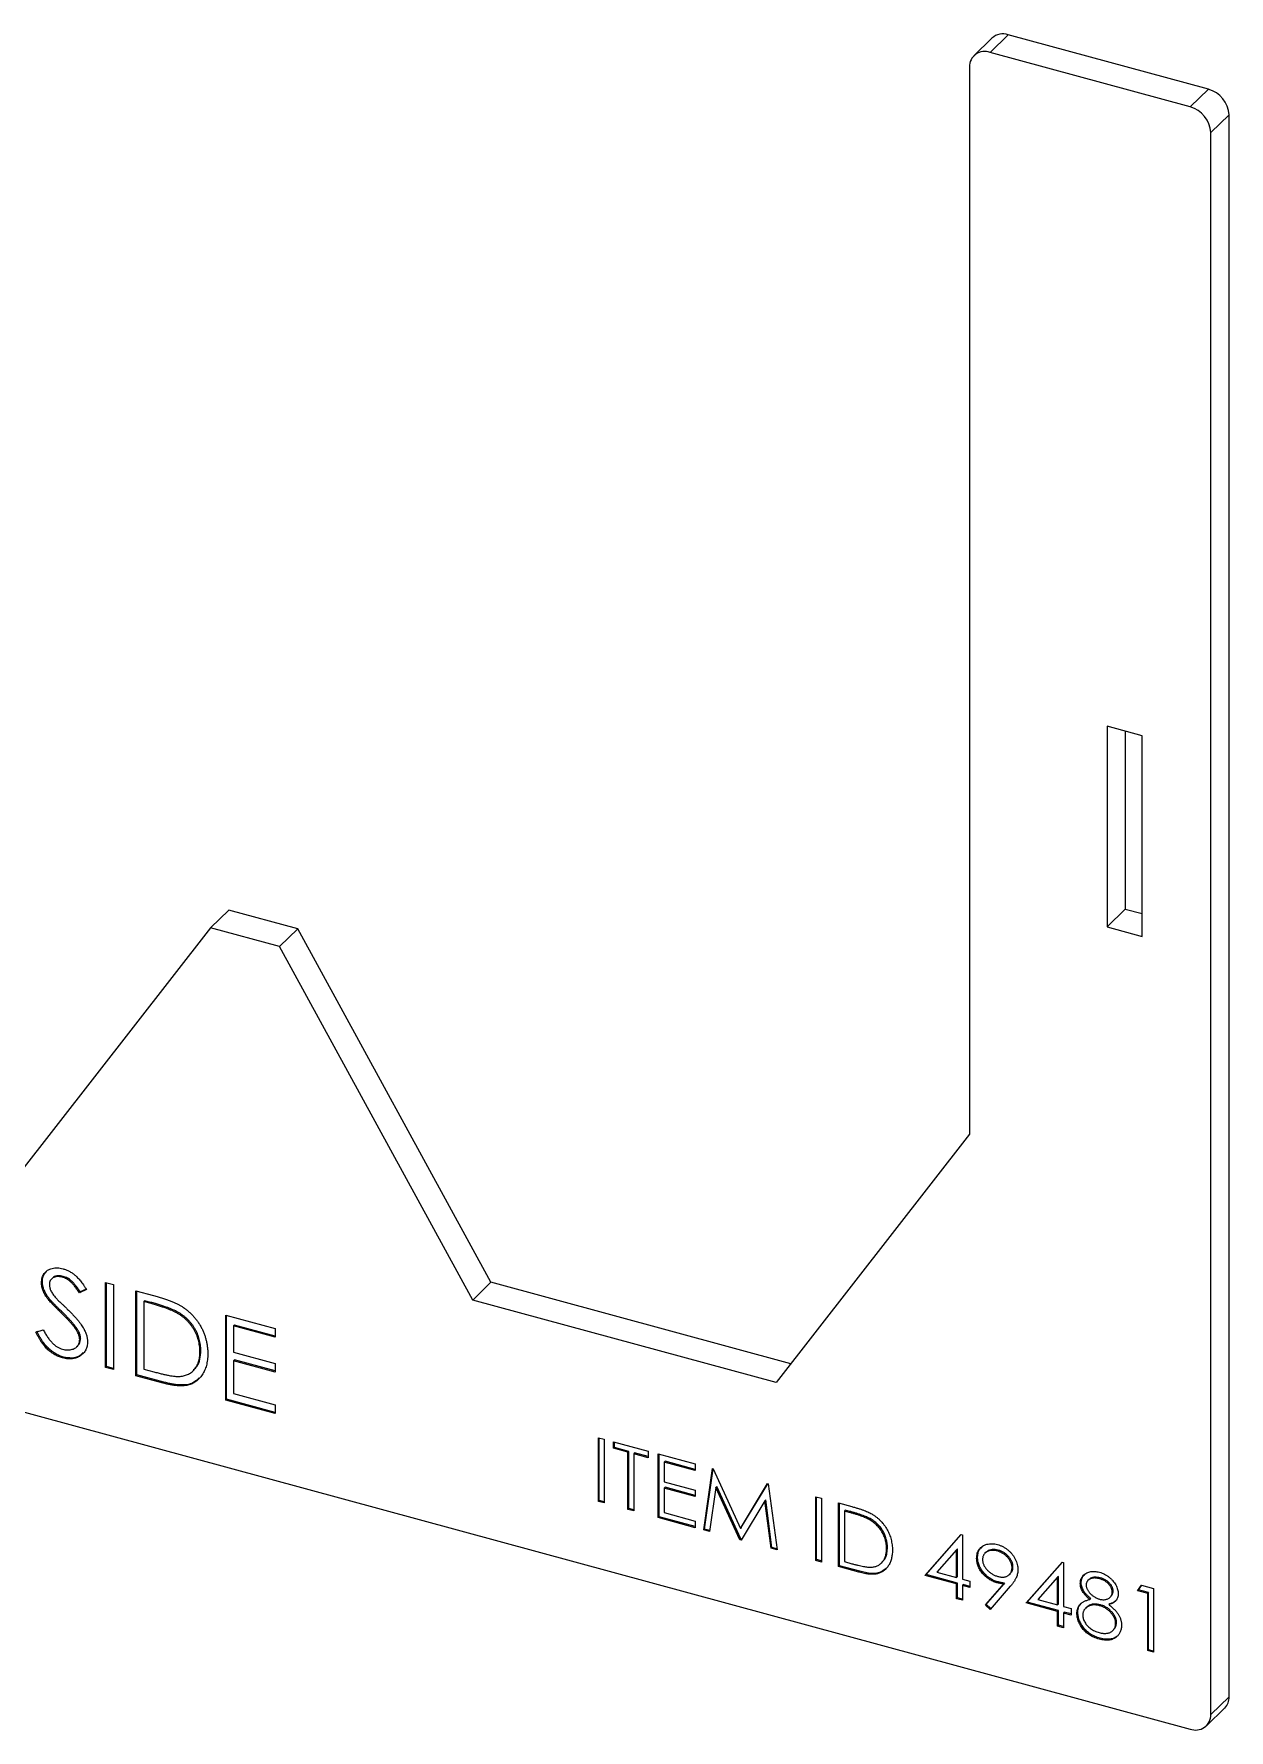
# Paper-space layout '_Trimetric' of a CAD drawing. Header units: millimetres. Extents: x -175 to 172, y -161 to 141.
# Drawn here: x 19.2 to 172.5, y -161.4 to 56.1 of the extents above; entities that cross this region are included whole.
import ezdxf

# ---------------------------------------------------------------- set-up
doc = ezdxf.new("R2010")
doc.units = ezdxf.units.MM

psp = doc.layouts.new('_Trimetric')

# ---------------------------------------------------------------- linework, layer by layer
at = {"color": 7, "linetype": 'Continuous', "lineweight": 25}
for p, q in [((142.06, 55.54), (139.73, 53.26)), ((144.16, 55.97), (141.83, 53.69)), ((169.81, 49), (144.16, 55.97)), ((167.47, 46.72), (141.83, 53.69)), ((139.17, 51.84), (139.17, -84.97)), ((167.47, 46.72), (169.81, 49)), ((172.46, 45.7), (170.13, 43.43)), ((172.46, -157.1), (172.46, 45.7)), ((170.13, -159.38), (170.13, 43.43)), ((156.82, -32.67), (156.82, -58.39)), ((161.33, -33.9), (156.82, -32.67)), ((159.15, -33.31), (159.15, -56.11)), ((161.33, -59.61), (161.33, -33.9)), ((41.89, -58.53), (44.22, -56.25)), ((53.07, -58.65), (44.22, -56.25)), ((159.15, -56.11), (156.82, -58.39)), ((159.15, -56.11), (161.33, -56.7)), ((41.89, -58.53), (17.12, -90.37)), ((50.73, -60.93), (41.89, -58.53)), ((50.73, -60.93), (53.07, -58.65)), ((77.83, -103.95), (53.07, -58.65)), ((156.82, -58.39), (161.33, -59.61)), ((75.5, -106.23), (50.73, -60.93)), ((-172.14, -68.93), (167.47, -161.23)), ((139.17, -84.97), (114.41, -116.81)), ((20.34, -103.9), (20.22, -104.01)), ((21.63, -103.41), (21.48, -103.55)), ((22.99, -103.2), (22.88, -103.31)), ((28.43, -103.98), (29.44, -104.26)), ((28.43, -114.87), (28.43, -103.98)), ((28.55, -114.76), (28.55, -104.02)), ((29.44, -104.26), (29.44, -115.14)), ((75.5, -106.23), (77.83, -103.95)), ((116.28, -114.4), (77.83, -103.95)), ((20.96, -105.73), (20.85, -105.84)), ((25.98, -104.88), (25.07, -105.3)), ((25.19, -105.19), (25.07, -105.3)), ((25.95, -104.84), (25.19, -105.19)), ((32.32, -105.04), (34.58, -105.66)), ((32.32, -115.93), (32.32, -105.04)), ((32.43, -115.81), (32.43, -105.07)), ((33.44, -106.32), (33.32, -106.43)), ((34.11, -106.65), (33.32, -106.43)), ((33.32, -106.43), (33.32, -115.08)), ((34.23, -106.53), (33.44, -106.32)), ((34.23, -106.53), (34.11, -106.65)), ((114.41, -116.81), (75.5, -106.23)), ((22.81, -107.71), (22.69, -107.82)), ((37.68, -107.77), (37.57, -107.89)), ((43.84, -108.17), (50.17, -109.89)), ((43.84, -119.06), (43.84, -108.17)), ((43.95, -118.94), (43.95, -108.2)), ((19.5, -110.34), (20.45, -110.05)), ((24.83, -110), (24.71, -110.11)), ((44.96, -109.45), (44.84, -109.56)), ((44.84, -109.56), (44.84, -112.91)), ((50.17, -111.01), (44.84, -109.56)), ((50.17, -110.86), (44.96, -109.45)), ((50.17, -109.89), (50.17, -111.01)), ((24.72, -112.25), (24.87, -112.11)), ((25.23, -111.17), (25.12, -111.29)), ((40.64, -112.74), (40.52, -112.85)), ((44.84, -112.91), (50.17, -114.36)), ((23.03, -113.54), (22.92, -113.65)), ((28.55, -114.76), (28.43, -114.87)), ((29.44, -115.14), (28.43, -114.87)), ((29.44, -115), (28.55, -114.76)), ((33.32, -115.08), (34.61, -115.43)), ((39.65, -115.31), (39.79, -115.17)), ((44.96, -113.91), (44.84, -114.03)), ((44.84, -114.03), (44.84, -118.21)), ((50.17, -115.48), (44.84, -114.03)), ((50.17, -115.33), (44.96, -113.91)), ((50.17, -114.36), (50.17, -115.48)), ((32.43, -115.81), (32.32, -115.93)), ((35.8, -116.87), (32.32, -115.93)), ((35.91, -116.76), (32.43, -115.81)), ((35.91, -116.76), (35.8, -116.87)), ((43.95, -118.94), (43.84, -119.06)), ((50.17, -120.78), (43.84, -119.06)), ((50.17, -120.63), (43.95, -118.94)), ((44.84, -118.21), (50.17, -119.66)), ((50.17, -119.66), (50.17, -120.78)), ((91.61, -123.88), (92.37, -124.08)), ((91.61, -132.04), (91.61, -123.88)), ((91.73, -131.93), (91.73, -123.91)), ((92.37, -124.08), (92.37, -132.25)), ((93.55, -124.4), (97.98, -125.61)), ((93.55, -125.24), (93.55, -124.4)), ((93.67, -125.13), (93.55, -125.24)), ((95.39, -125.74), (93.55, -125.24)), ((93.67, -125.13), (93.67, -124.44)), ((95.51, -125.63), (93.67, -125.13)), ((95.51, -125.63), (95.39, -125.74)), ((95.39, -133.07), (95.39, -125.74)), ((95.51, -132.95), (95.51, -125.63)), ((96.26, -125.83), (96.15, -125.95)), ((96.15, -125.95), (96.15, -133.27)), ((97.98, -126.45), (96.15, -125.95)), ((97.98, -126.3), (96.26, -125.83)), ((97.98, -125.61), (97.98, -126.45)), ((99.28, -125.96), (104.03, -127.25)), ((99.28, -134.13), (99.28, -125.96)), ((99.4, -134.01), (99.4, -125.99)), ((100.15, -126.89), (100.03, -127)), ((100.03, -127), (100.03, -129.52)), ((104.03, -128.09), (100.03, -127)), ((104.03, -127.94), (100.15, -126.89)), ((104.03, -127.25), (104.03, -128.09)), ((105.11, -135.71), (106.22, -127.85)), ((105.23, -135.6), (106.32, -127.87)), ((106.22, -127.85), (106.33, -127.88)), ((106.33, -127.88), (109.81, -135.52)), ((100.03, -129.52), (104.03, -130.6)), ((100.15, -130.24), (100.03, -130.35)), ((100.03, -130.35), (100.03, -133.49)), ((104.03, -131.44), (100.03, -130.35)), ((104.03, -131.29), (100.15, -130.24)), ((106.68, -130.25), (105.87, -135.92)), ((106.79, -130.13), (106.68, -130.25)), ((109.73, -136.97), (106.68, -130.25)), ((109.85, -136.85), (106.79, -130.13)), ((109.81, -135.52), (113.28, -129.77)), ((109.93, -135.41), (113.32, -129.78)), ((113.28, -129.77), (113.39, -129.8)), ((113.39, -129.8), (114.51, -138.26)), ((91.73, -131.93), (91.61, -132.04)), ((92.37, -132.25), (91.61, -132.04)), ((92.37, -132.1), (91.73, -131.93)), ((104.03, -130.6), (104.03, -131.44)), ((112.94, -131.96), (109.9, -137.01)), ((113.06, -131.85), (112.94, -131.96)), ((113.75, -138.06), (112.94, -131.96)), ((113.86, -137.94), (113.06, -131.85)), ((119.47, -131.45), (120.23, -131.65)), ((119.47, -139.61), (119.47, -131.45)), ((119.59, -139.5), (119.59, -131.48)), ((120.23, -131.65), (120.23, -139.82)), ((122.39, -132.24), (124.09, -132.7)), ((122.39, -140.41), (122.39, -132.24)), ((122.51, -140.29), (122.51, -132.27)), ((95.51, -132.95), (95.39, -133.07)), ((96.15, -133.27), (95.39, -133.07)), ((96.15, -133.13), (95.51, -132.95)), ((99.4, -134.01), (99.28, -134.13)), ((104.03, -135.42), (99.28, -134.13)), ((104.03, -135.27), (99.4, -134.01)), ((100.03, -133.49), (104.03, -134.58)), ((104.03, -134.58), (104.03, -135.42)), ((123.26, -133.17), (123.15, -133.28)), ((123.74, -133.45), (123.15, -133.28)), ((123.15, -133.28), (123.15, -139.77)), ((123.86, -133.33), (123.26, -133.17)), ((123.86, -133.33), (123.74, -133.45)), ((126.44, -134.26), (126.33, -134.38)), ((105.23, -135.6), (105.11, -135.71)), ((105.87, -135.92), (105.11, -135.71)), ((105.89, -135.78), (105.23, -135.6)), ((109.85, -136.85), (109.73, -136.97)), ((109.9, -137.01), (109.73, -136.97)), ((109.93, -135.41), (109.81, -135.52)), ((109.98, -136.89), (109.85, -136.85)), ((133.51, -141.55), (138.11, -136.31)), ((133.63, -141.43), (138.13, -136.31)), ((138.11, -136.31), (138.27, -136.35)), ((138.27, -136.35), (138.27, -142)), ((113.86, -137.94), (113.75, -138.06)), ((114.51, -138.26), (113.75, -138.06)), ((114.49, -138.11), (113.86, -137.94)), ((128.66, -137.98), (128.55, -138.1)), ((137.51, -138.25), (135, -141.11)), ((137.63, -138.13), (137.51, -138.25)), ((137.51, -141.79), (137.51, -138.25)), ((137.63, -141.68), (137.63, -138.13)), ((141.32, -138.56), (141.17, -138.7)), ((142.86, -138.29), (142.75, -138.4)), ((119.59, -139.5), (119.47, -139.61)), ((120.23, -139.82), (119.47, -139.61)), ((120.23, -139.67), (119.59, -139.5)), ((122.51, -140.29), (122.39, -140.41)), ((125, -141.12), (122.39, -140.41)), ((125.12, -141), (122.51, -140.29)), ((123.15, -139.77), (124.11, -140.04)), ((125.12, -141), (125, -141.12)), ((127.89, -139.95), (128.03, -139.81)), ((135, -141.11), (137.51, -141.79)), ((140.22, -139.23), (140.1, -139.35)), ((144.29, -141.43), (144.44, -141.29)), ((144.76, -140.43), (144.64, -140.54)), ((146.47, -145.07), (151.07, -139.83)), ((146.59, -144.95), (151.09, -139.83)), ((151.07, -139.83), (151.23, -139.87)), ((151.23, -139.87), (151.23, -145.52)), ((133.63, -141.43), (133.51, -141.55)), ((137.51, -142.63), (133.51, -141.55)), ((137.63, -142.52), (133.63, -141.43)), ((137.63, -141.68), (137.51, -141.79)), ((137.63, -142.52), (137.51, -142.63)), ((137.51, -144.52), (137.51, -142.63)), ((137.63, -144.4), (137.63, -142.52)), ((138.27, -142), (139.24, -142.26)), ((138.38, -142.72), (138.27, -142.84)), ((138.27, -142.84), (138.27, -144.72)), ((139.24, -143.1), (138.27, -142.84)), ((139.24, -142.96), (138.38, -142.72)), ((139.24, -142.26), (139.24, -143.1)), ((141.23, -145.33), (143.57, -142.65)), ((141.34, -145.21), (143.69, -142.53)), ((144.42, -142.93), (141.83, -145.9)), ((142.8, -142.35), (142.68, -142.47)), ((143.69, -142.53), (143.57, -142.65)), ((150.47, -141.77), (147.96, -144.63)), ((150.59, -141.66), (150.47, -141.77)), ((150.47, -145.32), (150.47, -141.77)), ((150.59, -145.2), (150.59, -141.66)), ((153.5, -142.44), (153.39, -142.55)), ((154.51, -142.04), (154.37, -142.18)), ((155.93, -141.84), (155.81, -141.95)), ((160.73, -143.5), (161.23, -142.8)), ((160.85, -143.39), (160.73, -143.5)), ((162.03, -143.85), (160.73, -143.5)), ((160.85, -143.39), (161.26, -142.8)), ((162.14, -143.74), (160.85, -143.39)), ((161.23, -142.8), (162.78, -143.22)), ((162.78, -143.22), (162.78, -151.38)), ((137.63, -144.4), (137.51, -144.52)), ((138.27, -144.72), (137.51, -144.52)), ((138.27, -144.58), (137.63, -144.4)), ((141.34, -145.21), (141.23, -145.33)), ((141.83, -145.9), (141.23, -145.33)), ((141.94, -145.78), (141.34, -145.21)), ((146.59, -144.95), (146.47, -145.07)), ((150.47, -146.15), (146.47, -145.07)), ((150.59, -146.04), (146.59, -144.95)), ((147.96, -144.63), (150.47, -145.32)), ((150.59, -145.2), (150.47, -145.32)), ((151.23, -145.52), (152.2, -145.79)), ((154.19, -145.62), (154.05, -145.76)), ((154.73, -144.5), (154.62, -144.62)), ((155.98, -145.31), (155.86, -145.42)), ((157.17, -145.16), (157.05, -145.28)), ((157.19, -144.36), (157.33, -144.21)), ((157.61, -143.55), (157.49, -143.66)), ((162.14, -143.74), (162.03, -143.85)), ((162.03, -151.18), (162.03, -143.85)), ((162.14, -151.06), (162.14, -143.74)), ((150.59, -146.04), (150.47, -146.15)), ((150.47, -148.04), (150.47, -146.15)), ((150.59, -147.92), (150.59, -146.04)), ((151.34, -146.25), (151.23, -146.36)), ((151.23, -146.36), (151.23, -148.24)), ((152.2, -146.62), (151.23, -146.36)), ((152.2, -146.48), (151.34, -146.25)), ((152.2, -145.79), (152.2, -146.62)), ((153.07, -146.29), (152.96, -146.4)), ((158.04, -147.59), (157.92, -147.7)), ((150.59, -147.92), (150.47, -148.04)), ((151.23, -148.24), (150.47, -148.04)), ((151.23, -148.1), (150.59, -147.92)), ((155.92, -149.58), (155.81, -149.7)), ((157.56, -148.6), (157.7, -148.46)), ((158.16, -149.29), (158.04, -149.41)), ((162.14, -151.06), (162.03, -151.18)), ((162.78, -151.38), (162.03, -151.18)), ((162.78, -151.24), (162.14, -151.06)), ((169.57, -160.81), (171.9, -158.53)), ((170.13, -159.38), (172.46, -157.1))]:
    psp.add_line(p, q, dxfattribs=at)
for centre, radius, start, end in [((143.48, 53.93), 2.15, 71.5838, 131.3262), ((141.12, 51.87), 1.95, 68.8623, 180.9223), ((168.82, 45.49), 3.64, 3.3916, 74.3338), ((166.49, 43.21), 3.64, 3.3916, 74.3338), ((170.53, -157.17), 1.94, 315.3545, 1.9113), ((168.18, -159.41), 1.95, 248.8623, 0.9223)]:
    psp.add_arc(centre, radius, start, end, dxfattribs=at)
for points, knots in [([(20.22, -104.01), (20.22, -103.9), (20.23, -103.67), (20.3, -103.36), (20.41, -103.07), (20.57, -102.82), (20.77, -102.6), (21, -102.41), (21.27, -102.27), (21.58, -102.17), (21.91, -102.12), (22.25, -102.1), (22.62, -102.14), (22.86, -102.2), (22.99, -102.23)], [0, 0, 0, 0, 0.083785, 0.16578, 0.24628, 0.327461, 0.408797, 0.489715, 0.571376, 0.655523, 0.741019, 0.826547, 0.911989, 1, 1, 1, 1]), ([(20.85, -105.84), (20.8, -105.76), (20.7, -105.61), (20.57, -105.38), (20.46, -105.15), (20.38, -104.92), (20.3, -104.69), (20.26, -104.46), (20.22, -104.24), (20.22, -104.09), (20.22, -104.01)], [0, 0, 0, 0, 0.133507, 0.262559, 0.388264, 0.512667, 0.633722, 0.755394, 0.877553, 1, 1, 1, 1]), ([(20.34, -103.9), (20.37, -103.51), (20.41, -102.95), (20.8, -102.65), (20.92, -102.57)], [0, 0, 0, 0, 0.700383, 1, 1, 1, 1]), ([(20.96, -105.73), (20.92, -105.65), (20.82, -105.5), (20.69, -105.27), (20.58, -105.03), (20.49, -104.8), (20.42, -104.58), (20.37, -104.35), (20.34, -104.12), (20.34, -103.97), (20.34, -103.9)], [0, 0, 0, 0, 0.133507, 0.262559, 0.388264, 0.512667, 0.633722, 0.755394, 0.877553, 1, 1, 1, 1]), ([(22.88, -103.31), (22.76, -103.28), (22.54, -103.23), (22.22, -103.22), (21.93, -103.27), (21.69, -103.38), (21.48, -103.53), (21.33, -103.73), (21.24, -103.97), (21.23, -104.15), (21.23, -104.24)], [0, 0, 0, 0, 0.143073, 0.275903, 0.402371, 0.528414, 0.650356, 0.765895, 0.880774, 1, 1, 1, 1]), ([(21.23, -104.24), (21.23, -104.3), (21.23, -104.42), (21.27, -104.6), (21.31, -104.78), (21.38, -104.98), (21.48, -105.17), (21.61, -105.39), (21.78, -105.62), (21.9, -105.77), (21.97, -105.85)], [0, 0, 0, 0, 0.107285, 0.214746, 0.322939, 0.434116, 0.553412, 0.686073, 0.834256, 1, 1, 1, 1]), ([(22.99, -103.2), (22.77, -103.16), (22.32, -103.07), (21.83, -103.2), (21.67, -103.39), (21.63, -103.44)], [0, 0, 0, 0, 0.435369, 0.86978, 1, 1, 1, 1]), ([(25.07, -105.3), (25.01, -105.22), (24.91, -105.06), (24.75, -104.83), (24.6, -104.62), (24.45, -104.43), (24.31, -104.26), (24.17, -104.11), (24.04, -103.98), (23.88, -103.83), (23.68, -103.68), (23.42, -103.52), (23.15, -103.4), (22.97, -103.34), (22.88, -103.31)], [0, 0, 0, 0, 0.098469, 0.189629, 0.274184, 0.352183, 0.423199, 0.488551, 0.548473, 0.60144, 0.701198, 0.799592, 0.898545, 1, 1, 1, 1]), ([(22.99, -102.23), (23.12, -102.27), (23.38, -102.35), (23.77, -102.53), (24.14, -102.76), (24.44, -102.98), (24.68, -103.19), (24.86, -103.37), (25.04, -103.57), (25.22, -103.79), (25.41, -104.03), (25.6, -104.3), (25.79, -104.58), (25.92, -104.78), (25.98, -104.88)], [0, 0, 0, 0, 0.107233, 0.213252, 0.31883, 0.426794, 0.483646, 0.543604, 0.608308, 0.677127, 0.750686, 0.828713, 0.91219, 1, 1, 1, 1]), ([(25.19, -105.19), (25.13, -105.11), (25.02, -104.94), (24.86, -104.72), (24.71, -104.51), (24.56, -104.32), (24.42, -104.15), (24.29, -104), (24.16, -103.87), (24, -103.72), (23.79, -103.56), (23.54, -103.41), (23.27, -103.28), (23.08, -103.23), (22.99, -103.2)], [0, 0, 0, 0, 0.098469, 0.189629, 0.274184, 0.352183, 0.423199, 0.488551, 0.548473, 0.60144, 0.701198, 0.799592, 0.898545, 1, 1, 1, 1]), ([(22.69, -107.82), (22.57, -107.71), (22.34, -107.49), (22.03, -107.17), (21.75, -106.89), (21.5, -106.62), (21.28, -106.39), (21.11, -106.19), (20.96, -106.01), (20.88, -105.89), (20.85, -105.84)], [0, 0, 0, 0, 0.181535, 0.347082, 0.495568, 0.628357, 0.74552, 0.845831, 0.930782, 1, 1, 1, 1]), ([(22.81, -107.71), (22.69, -107.6), (22.46, -107.38), (22.15, -107.06), (21.86, -106.77), (21.61, -106.51), (21.4, -106.28), (21.22, -106.07), (21.08, -105.89), (21, -105.78), (20.96, -105.73)], [0, 0, 0, 0, 0.181535, 0.347082, 0.495568, 0.628357, 0.74552, 0.845831, 0.930782, 1, 1, 1, 1]), ([(21.97, -105.85), (21.99, -105.88), (22.05, -105.94), (22.16, -106.06), (22.3, -106.2), (22.47, -106.37), (22.68, -106.57), (22.92, -106.8), (23.19, -107.06), (23.38, -107.25), (23.48, -107.34)], [0, 0, 0, 0, 0.052594, 0.124952, 0.218094, 0.333502, 0.468789, 0.624938, 0.801683, 1, 1, 1, 1]), ([(37.68, -107.77), (37.59, -107.72), (37.39, -107.62), (37.06, -107.47), (36.69, -107.32), (36.28, -107.16), (35.83, -107.01), (35.34, -106.85), (34.8, -106.69), (34.42, -106.58), (34.23, -106.53)], [0, 0, 0, 0, 0.084319, 0.179285, 0.286583, 0.405111, 0.535593, 0.67819, 0.832976, 1, 1, 1, 1]), ([(34.58, -105.66), (34.78, -105.71), (35.16, -105.82), (35.71, -105.98), (36.22, -106.15), (36.69, -106.32), (37.12, -106.49), (37.5, -106.66), (37.84, -106.83), (38.05, -106.96), (38.15, -107.02)], [0, 0, 0, 0, 0.164289, 0.317406, 0.458844, 0.589367, 0.707831, 0.81577, 0.91288, 1, 1, 1, 1]), ([(24.71, -110.11), (24.66, -110.03), (24.56, -109.87), (24.38, -109.63), (24.16, -109.37), (23.93, -109.09), (23.66, -108.8), (23.36, -108.49), (23.04, -108.16), (22.81, -107.94), (22.69, -107.82)], [0, 0, 0, 0, 0.090279, 0.18953, 0.299198, 0.418926, 0.548376, 0.688136, 0.839084, 1, 1, 1, 1]), ([(24.83, -110), (24.78, -109.92), (24.67, -109.76), (24.49, -109.52), (24.28, -109.26), (24.04, -108.98), (23.77, -108.69), (23.48, -108.37), (23.15, -108.05), (22.92, -107.82), (22.81, -107.71)], [0, 0, 0, 0, 0.090279, 0.18953, 0.299198, 0.418926, 0.548376, 0.688136, 0.839084, 1, 1, 1, 1]), ([(23.48, -107.34), (23.6, -107.46), (23.84, -107.69), (24.17, -108.04), (24.48, -108.36), (24.75, -108.67), (25, -108.97), (25.21, -109.25), (25.4, -109.52), (25.61, -109.85), (25.81, -110.24), (25.99, -110.71), (26.1, -111.15), (26.12, -111.44), (26.12, -111.58)], [0, 0, 0, 0, 0.096972, 0.187773, 0.272396, 0.351321, 0.424335, 0.491909, 0.554233, 0.611268, 0.716348, 0.81454, 0.908495, 1, 1, 1, 1]), ([(37.57, -107.89), (37.47, -107.84), (37.27, -107.73), (36.94, -107.58), (36.58, -107.43), (36.17, -107.28), (35.71, -107.12), (35.22, -106.96), (34.68, -106.8), (34.31, -106.7), (34.11, -106.65)], [0, 0, 0, 0, 0.084319, 0.179285, 0.286583, 0.405111, 0.535593, 0.67819, 0.832976, 1, 1, 1, 1]), ([(40.52, -112.85), (40.52, -112.72), (40.52, -112.47), (40.48, -112.09), (40.42, -111.72), (40.33, -111.36), (40.22, -111.01), (40.09, -110.66), (39.93, -110.32), (39.75, -109.99), (39.54, -109.67), (39.32, -109.36), (39.07, -109.08), (38.81, -108.8), (38.53, -108.55), (38.23, -108.31), (37.9, -108.09), (37.68, -107.96), (37.57, -107.89)], [0, 0, 0, 0, 0.0701512, 0.1378126, 0.2032262, 0.2671741, 0.330024, 0.3917943, 0.4530844, 0.5143339, 0.575, 0.6348655, 0.6941163, 0.7534416, 0.8131258, 0.8740797, 0.936007, 1, 1, 1, 1]), ([(40.64, -112.74), (40.64, -112.61), (40.64, -112.36), (40.6, -111.98), (40.54, -111.61), (40.45, -111.25), (40.34, -110.89), (40.2, -110.54), (40.05, -110.2), (39.86, -109.87), (39.66, -109.55), (39.43, -109.25), (39.19, -108.96), (38.93, -108.69), (38.64, -108.43), (38.34, -108.2), (38.02, -107.97), (37.8, -107.84), (37.68, -107.77)], [0, 0, 0, 0, 0.0701512, 0.1378126, 0.2032262, 0.2671741, 0.330024, 0.3917943, 0.4530844, 0.5143339, 0.575, 0.6348655, 0.6941163, 0.7534416, 0.8131258, 0.8740797, 0.936007, 1, 1, 1, 1]), ([(38.15, -107.02), (38.28, -107.1), (38.54, -107.27), (38.9, -107.54), (39.25, -107.84), (39.57, -108.16), (39.87, -108.49), (40.15, -108.85), (40.41, -109.22), (40.64, -109.62), (40.85, -110.02), (41.03, -110.44), (41.19, -110.87), (41.31, -111.3), (41.41, -111.75), (41.48, -112.2), (41.53, -112.66), (41.53, -112.97), (41.53, -113.13)], [0, 0, 0, 0, 0.061545, 0.121694, 0.181155, 0.239875, 0.298702, 0.357647, 0.417605, 0.478494, 0.540407, 0.602345, 0.665004, 0.728559, 0.793651, 0.860534, 0.929236, 1, 1, 1, 1]), ([(22.92, -113.65), (22.83, -113.63), (22.66, -113.58), (22.41, -113.48), (22.17, -113.38), (21.93, -113.25), (21.7, -113.11), (21.48, -112.95), (21.26, -112.78), (21.04, -112.6), (20.83, -112.39), (20.63, -112.16), (20.43, -111.91), (20.24, -111.64), (20.04, -111.35), (19.86, -111.03), (19.67, -110.7), (19.56, -110.46), (19.5, -110.34)], [0, 0, 0, 0, 0.057208, 0.113696, 0.169178, 0.224159, 0.27872, 0.333794, 0.389241, 0.445822, 0.503704, 0.564294, 0.627975, 0.695038, 0.765373, 0.839611, 0.917538, 1, 1, 1, 1]), ([(23.03, -113.54), (22.95, -113.51), (22.78, -113.46), (22.53, -113.37), (22.29, -113.26), (22.05, -113.13), (21.82, -113), (21.59, -112.84), (21.37, -112.67), (21.16, -112.48), (20.95, -112.28), (20.75, -112.05), (20.55, -111.8), (20.35, -111.53), (20.16, -111.23), (19.97, -110.92), (19.79, -110.58), (19.68, -110.35), (19.62, -110.23)], [0, 0, 0, 0, 0.057208, 0.113696, 0.169178, 0.224159, 0.27872, 0.333794, 0.389241, 0.445822, 0.503704, 0.564294, 0.627975, 0.695038, 0.765373, 0.839611, 0.917538, 1, 1, 1, 1]), ([(20.45, -110.05), (20.54, -110.22), (20.71, -110.54), (20.99, -110.98), (21.28, -111.38), (21.59, -111.72), (21.9, -112.01), (22.23, -112.24), (22.57, -112.42), (22.8, -112.5), (22.92, -112.53)], [0, 0, 0, 0, 0.1590043, 0.3046461, 0.4385469, 0.5623223, 0.6774325, 0.7868974, 0.8936109, 1, 1, 1, 1]), ([(25.12, -111.29), (25.11, -111.2), (25.1, -111.01), (25.02, -110.71), (24.89, -110.41), (24.77, -110.21), (24.71, -110.11)], [0, 0, 0, 0, 0.234723, 0.477158, 0.728556, 1, 1, 1, 1]), ([(25.23, -111.17), (25.23, -111.08), (25.22, -110.89), (25.14, -110.6), (25.01, -110.3), (24.89, -110.1), (24.83, -110)], [0, 0, 0, 0, 0.234723, 0.477158, 0.728556, 1, 1, 1, 1]), ([(22.92, -112.53), (23.01, -112.56), (23.21, -112.61), (23.5, -112.63), (23.78, -112.63), (24.04, -112.59), (24.29, -112.52), (24.51, -112.42), (24.69, -112.29), (24.85, -112.13), (24.96, -111.94), (25.05, -111.74), (25.1, -111.52), (25.11, -111.37), (25.12, -111.29)], [0, 0, 0, 0, 0.091264, 0.18093, 0.270088, 0.360156, 0.448343, 0.532666, 0.613834, 0.693982, 0.772716, 0.849335, 0.923967, 1, 1, 1, 1]), ([(26.12, -111.58), (26.12, -111.67), (26.12, -111.87), (26.07, -112.14), (26, -112.39), (25.89, -112.63), (25.76, -112.85), (25.6, -113.05), (25.41, -113.23), (25.19, -113.4), (24.95, -113.53), (24.7, -113.65), (24.43, -113.72), (24.15, -113.77), (23.86, -113.79), (23.56, -113.78), (23.24, -113.73), (23.03, -113.68), (22.92, -113.65)], [0, 0, 0, 0, 0.061484, 0.121775, 0.18092, 0.240256, 0.300114, 0.361146, 0.423501, 0.488669, 0.553954, 0.617581, 0.680238, 0.742187, 0.804663, 0.868259, 0.93302, 1, 1, 1, 1]), ([(25.58, -112.96), (25.41, -113.13), (25.03, -113.53), (24.11, -113.74), (23.39, -113.6), (23.03, -113.54)], [0, 0, 0, 0, 0.2795892, 0.6396369, 1, 1, 1, 1]), ([(24.83, -112.1), (24.93, -112.01), (25.17, -111.78), (25.21, -111.4), (25.23, -111.17)], [0, 0, 0, 0, 0.391867, 1, 1, 1, 1]), ([(37.82, -116.03), (37.93, -116.02), (38.13, -116.01), (38.42, -115.96), (38.69, -115.89), (38.95, -115.79), (39.19, -115.67), (39.41, -115.52), (39.62, -115.35), (39.81, -115.15), (39.98, -114.94), (40.12, -114.7), (40.25, -114.44), (40.35, -114.16), (40.43, -113.86), (40.48, -113.54), (40.52, -113.21), (40.52, -112.97), (40.52, -112.85)], [0, 0, 0, 0, 0.062415, 0.123338, 0.183125, 0.241783, 0.300579, 0.35968, 0.418882, 0.479531, 0.540851, 0.602303, 0.664463, 0.727806, 0.792895, 0.859672, 0.928464, 1, 1, 1, 1]), ([(39.72, -115.13), (39.87, -115.01), (40.28, -114.69), (40.57, -113.82), (40.62, -113.1), (40.64, -112.74)], [0, 0, 0, 0, 0.2217899, 0.6106243, 1, 1, 1, 1]), ([(41.53, -113.13), (41.53, -113.26), (41.53, -113.52), (41.49, -113.9), (41.44, -114.27), (41.36, -114.61), (41.26, -114.94), (41.14, -115.25), (40.99, -115.54), (40.83, -115.81), (40.64, -116.06), (40.45, -116.29), (40.24, -116.49), (40.01, -116.67), (39.77, -116.83), (39.52, -116.96), (39.26, -117.06), (38.98, -117.15), (38.68, -117.21), (38.35, -117.24), (37.99, -117.24), (37.61, -117.22), (37.2, -117.17), (36.75, -117.1), (36.29, -117), (35.96, -116.92), (35.8, -116.87)], [0, 0, 0, 0, 0.046081, 0.090807, 0.134295, 0.177024, 0.218823, 0.260244, 0.30108, 0.341614, 0.381583, 0.42012, 0.458075, 0.494738, 0.531195, 0.566934, 0.602713, 0.638327, 0.674853, 0.713467, 0.754442, 0.797815, 0.843989, 0.893072, 0.944963, 1, 1, 1, 1]), ([(34.61, -115.43), (34.8, -115.48), (35.16, -115.58), (35.67, -115.71), (36.14, -115.81), (36.56, -115.9), (36.94, -115.96), (37.28, -116.01), (37.57, -116.03), (37.74, -116.03), (37.82, -116.03)], [0, 0, 0, 0, 0.171901, 0.330628, 0.475549, 0.606746, 0.725024, 0.829742, 0.921323, 1, 1, 1, 1]), ([(40.42, -116.21), (40.19, -116.44), (39.56, -117.06), (37.89, -117.22), (36.57, -116.91), (35.91, -116.76)], [0, 0, 0, 0, 0.218563, 0.607886, 1, 1, 1, 1]), ([(126.33, -134.38), (126.26, -134.34), (126.11, -134.26), (125.86, -134.15), (125.59, -134.03), (125.28, -133.92), (124.94, -133.8), (124.57, -133.68), (124.16, -133.56), (123.88, -133.49), (123.74, -133.45)], [0, 0, 0, 0, 0.084319, 0.179285, 0.286583, 0.405111, 0.535593, 0.67819, 0.832976, 1, 1, 1, 1]), ([(126.44, -134.26), (126.37, -134.23), (126.22, -134.15), (125.98, -134.03), (125.7, -133.92), (125.39, -133.8), (125.06, -133.69), (124.68, -133.57), (124.28, -133.45), (124, -133.37), (123.86, -133.33)], [0, 0, 0, 0, 0.084319, 0.179285, 0.286583, 0.405111, 0.535593, 0.67819, 0.832976, 1, 1, 1, 1]), ([(124.09, -132.7), (124.24, -132.75), (124.53, -132.83), (124.94, -132.95), (125.32, -133.08), (125.67, -133.2), (125.99, -133.33), (126.28, -133.46), (126.53, -133.59), (126.69, -133.68), (126.76, -133.73)], [0, 0, 0, 0, 0.164289, 0.317406, 0.458844, 0.589367, 0.707831, 0.81577, 0.91288, 1, 1, 1, 1]), ([(128.55, -138.1), (128.55, -138), (128.54, -137.81), (128.51, -137.53), (128.47, -137.25), (128.4, -136.98), (128.32, -136.72), (128.22, -136.46), (128.1, -136.2), (127.96, -135.95), (127.81, -135.71), (127.64, -135.48), (127.46, -135.27), (127.26, -135.06), (127.05, -134.87), (126.82, -134.69), (126.58, -134.53), (126.41, -134.43), (126.33, -134.38)], [0, 0, 0, 0, 0.070151, 0.137813, 0.203226, 0.267174, 0.330024, 0.391794, 0.453084, 0.514334, 0.575, 0.634865, 0.694116, 0.753442, 0.813126, 0.87408, 0.936007, 1, 1, 1, 1]), ([(128.66, -137.98), (128.66, -137.89), (128.66, -137.7), (128.63, -137.42), (128.58, -137.14), (128.52, -136.87), (128.44, -136.6), (128.34, -136.34), (128.22, -136.09), (128.08, -135.84), (127.93, -135.6), (127.76, -135.37), (127.57, -135.15), (127.38, -134.95), (127.16, -134.76), (126.94, -134.58), (126.7, -134.41), (126.53, -134.31), (126.44, -134.26)], [0, 0, 0, 0, 0.070151, 0.137813, 0.203226, 0.267174, 0.330024, 0.391794, 0.453084, 0.514334, 0.575, 0.634865, 0.694116, 0.753442, 0.813126, 0.87408, 0.936007, 1, 1, 1, 1]), ([(126.76, -133.73), (126.86, -133.79), (127.05, -133.91), (127.33, -134.12), (127.59, -134.34), (127.83, -134.58), (128.05, -134.83), (128.27, -135.1), (128.46, -135.38), (128.63, -135.67), (128.79, -135.98), (128.93, -136.29), (129.04, -136.61), (129.14, -136.94), (129.21, -137.27), (129.26, -137.61), (129.3, -137.96), (129.3, -138.19), (129.3, -138.31)], [0, 0, 0, 0, 0.061545, 0.121694, 0.181155, 0.239875, 0.298702, 0.357647, 0.417605, 0.478494, 0.540407, 0.602345, 0.665004, 0.728559, 0.793651, 0.860534, 0.929236, 1, 1, 1, 1]), ([(129.3, -138.31), (129.3, -138.41), (129.3, -138.6), (129.27, -138.89), (129.23, -139.16), (129.17, -139.42), (129.1, -139.67), (129.01, -139.9), (128.9, -140.12), (128.77, -140.32), (128.64, -140.51), (128.49, -140.68), (128.33, -140.83), (128.16, -140.97), (127.98, -141.08), (127.79, -141.18), (127.6, -141.26), (127.39, -141.32), (127.16, -141.37), (126.91, -141.39), (126.65, -141.39), (126.36, -141.38), (126.05, -141.34), (125.72, -141.29), (125.37, -141.21), (125.13, -141.15), (125, -141.12)], [0, 0, 0, 0, 0.046081, 0.090807, 0.134295, 0.177024, 0.218823, 0.260244, 0.30108, 0.341614, 0.381583, 0.42012, 0.458075, 0.494738, 0.531195, 0.566934, 0.602713, 0.638327, 0.674853, 0.713467, 0.754442, 0.797815, 0.843989, 0.893072, 0.944963, 1, 1, 1, 1]), ([(126.52, -140.48), (126.6, -140.48), (126.75, -140.47), (126.97, -140.43), (127.17, -140.38), (127.37, -140.3), (127.55, -140.21), (127.71, -140.1), (127.87, -139.97), (128.01, -139.83), (128.13, -139.66), (128.24, -139.49), (128.34, -139.29), (128.42, -139.08), (128.47, -138.86), (128.52, -138.62), (128.54, -138.37), (128.55, -138.19), (128.55, -138.1)], [0, 0, 0, 0, 0.0624145, 0.1233382, 0.1831245, 0.241783, 0.3005789, 0.3596801, 0.4188816, 0.4795307, 0.5408505, 0.6023034, 0.6644632, 0.7278057, 0.7928948, 0.8596723, 0.9284644, 1, 1, 1, 1]), ([(127.98, -139.78), (128.09, -139.69), (128.58, -139.29), (128.63, -138.55), (128.66, -137.98)], [0, 0, 0, 0, 0.223119, 1, 1, 1, 1]), ([(140.1, -139.35), (140.11, -139.23), (140.12, -139.01), (140.18, -138.7), (140.29, -138.42), (140.44, -138.17), (140.63, -137.96), (140.86, -137.78), (141.13, -137.64), (141.42, -137.54), (141.74, -137.48), (142.08, -137.46), (142.43, -137.49), (142.67, -137.55), (142.78, -137.58)], [0, 0, 0, 0, 0.085249, 0.167327, 0.248175, 0.328829, 0.409908, 0.490584, 0.572993, 0.658265, 0.744222, 0.82906, 0.913938, 1, 1, 1, 1]), ([(140.22, -139.23), (140.25, -138.85), (140.28, -138.3), (140.67, -138.01), (140.79, -137.92)], [0, 0, 0, 0, 0.695775, 1, 1, 1, 1]), ([(142.75, -138.4), (142.68, -138.39), (142.56, -138.36), (142.37, -138.33), (142.19, -138.32), (142.02, -138.32), (141.86, -138.34), (141.7, -138.38), (141.55, -138.44), (141.41, -138.51), (141.28, -138.6), (141.17, -138.7), (141.07, -138.81), (140.99, -138.92), (140.93, -139.06), (140.89, -139.2), (140.86, -139.35), (140.86, -139.46), (140.86, -139.51)], [0, 0, 0, 0, 0.068712, 0.134812, 0.199538, 0.263335, 0.326747, 0.390328, 0.454126, 0.519203, 0.58351, 0.645497, 0.70529, 0.763488, 0.821856, 0.880004, 0.939108, 1, 1, 1, 1]), ([(142.86, -138.29), (142.6, -138.24), (142.09, -138.16), (141.54, -138.32), (141.36, -138.54), (141.32, -138.59)], [0, 0, 0, 0, 0.4407, 0.881127, 1, 1, 1, 1]), ([(144.64, -140.54), (144.64, -140.48), (144.63, -140.37), (144.61, -140.21), (144.56, -140.04), (144.5, -139.88), (144.42, -139.72), (144.33, -139.55), (144.22, -139.4), (144.09, -139.24), (143.95, -139.09), (143.8, -138.95), (143.64, -138.83), (143.48, -138.72), (143.3, -138.62), (143.12, -138.53), (142.94, -138.46), (142.81, -138.42), (142.75, -138.4)], [0, 0, 0, 0, 0.06076, 0.119735, 0.177757, 0.235999, 0.29407, 0.353733, 0.415973, 0.48014, 0.545076, 0.608735, 0.672178, 0.735453, 0.799112, 0.864284, 0.930837, 1, 1, 1, 1]), ([(142.78, -137.58), (142.9, -137.61), (143.13, -137.68), (143.47, -137.84), (143.8, -138.03), (144.1, -138.26), (144.39, -138.51), (144.65, -138.8), (144.87, -139.11), (145.06, -139.44), (145.21, -139.78), (145.32, -140.12), (145.38, -140.46), (145.39, -140.68), (145.39, -140.79)], [0, 0, 0, 0, 0.085532, 0.169003, 0.251943, 0.335682, 0.419409, 0.501265, 0.583703, 0.668, 0.751919, 0.834598, 0.916526, 1, 1, 1, 1]), ([(144.76, -140.43), (144.75, -140.37), (144.75, -140.26), (144.73, -140.09), (144.68, -139.93), (144.62, -139.76), (144.54, -139.6), (144.45, -139.44), (144.33, -139.28), (144.2, -139.13), (144.06, -138.98), (143.91, -138.84), (143.76, -138.72), (143.59, -138.6), (143.42, -138.5), (143.24, -138.42), (143.05, -138.35), (142.93, -138.31), (142.86, -138.29)], [0, 0, 0, 0, 0.06076, 0.119735, 0.177757, 0.235999, 0.29407, 0.353733, 0.415973, 0.48014, 0.545076, 0.608735, 0.672178, 0.735453, 0.799112, 0.864284, 0.930837, 1, 1, 1, 1]), ([(124.11, -140.04), (124.25, -140.07), (124.52, -140.15), (124.9, -140.24), (125.26, -140.32), (125.57, -140.38), (125.86, -140.43), (126.11, -140.47), (126.33, -140.49), (126.46, -140.48), (126.52, -140.48)], [0, 0, 0, 0, 0.1719007, 0.3306279, 0.4755488, 0.6067462, 0.7250238, 0.8297424, 0.9213228, 1, 1, 1, 1]), ([(128.49, -140.59), (128.32, -140.76), (127.85, -141.23), (126.6, -141.35), (125.61, -141.12), (125.12, -141)], [0, 0, 0, 0, 0.218563, 0.607886, 1, 1, 1, 1]), ([(142.68, -142.47), (142.59, -142.44), (142.42, -142.39), (142.17, -142.29), (141.92, -142.17), (141.69, -142.02), (141.46, -141.87), (141.25, -141.69), (141.04, -141.49), (140.85, -141.27), (140.68, -141.05), (140.52, -140.82), (140.39, -140.58), (140.29, -140.34), (140.2, -140.1), (140.15, -139.85), (140.11, -139.6), (140.11, -139.43), (140.1, -139.35)], [0, 0, 0, 0, 0.066295, 0.130131, 0.192862, 0.25436, 0.31591, 0.377338, 0.440205, 0.504175, 0.568034, 0.630228, 0.690861, 0.751422, 0.811466, 0.87275, 0.935391, 1, 1, 1, 1]), ([(142.8, -142.35), (142.71, -142.33), (142.54, -142.28), (142.28, -142.17), (142.04, -142.05), (141.8, -141.91), (141.58, -141.75), (141.36, -141.57), (141.16, -141.37), (140.97, -141.16), (140.79, -140.93), (140.64, -140.7), (140.51, -140.47), (140.4, -140.23), (140.32, -139.98), (140.26, -139.73), (140.23, -139.48), (140.22, -139.32), (140.22, -139.23)], [0, 0, 0, 0, 0.066295, 0.130131, 0.192862, 0.25436, 0.31591, 0.377338, 0.440205, 0.504175, 0.568034, 0.630228, 0.690861, 0.751422, 0.811466, 0.87275, 0.935391, 1, 1, 1, 1]), ([(140.86, -139.51), (140.86, -139.57), (140.86, -139.68), (140.89, -139.84), (140.94, -140.01), (141, -140.18), (141.08, -140.34), (141.18, -140.5), (141.3, -140.66), (141.43, -140.82), (141.58, -140.97), (141.73, -141.11), (141.9, -141.23), (142.07, -141.35), (142.25, -141.45), (142.43, -141.54), (142.63, -141.61), (142.76, -141.65), (142.82, -141.67)], [0, 0, 0, 0, 0.0595396, 0.117423, 0.1744404, 0.2317339, 0.289722, 0.3492004, 0.4105155, 0.4750803, 0.5400945, 0.6044441, 0.6686967, 0.7321102, 0.7967393, 0.8629057, 0.9304616, 1, 1, 1, 1]), ([(142.82, -141.67), (142.89, -141.68), (143.02, -141.72), (143.21, -141.75), (143.39, -141.76), (143.56, -141.75), (143.72, -141.73), (143.87, -141.69), (144.01, -141.63), (144.14, -141.55), (144.26, -141.46), (144.36, -141.36), (144.45, -141.25), (144.52, -141.13), (144.57, -141), (144.61, -140.85), (144.63, -140.7), (144.64, -140.59), (144.64, -140.54)], [0, 0, 0, 0, 0.072713, 0.141547, 0.208363, 0.272462, 0.33539, 0.397711, 0.459383, 0.522098, 0.584315, 0.644392, 0.703345, 0.761509, 0.82003, 0.878517, 0.938265, 1, 1, 1, 1]), ([(144.41, -141.29), (144.5, -141.19), (144.71, -140.97), (144.74, -140.62), (144.76, -140.43)], [0, 0, 0, 0, 0.433583, 1, 1, 1, 1]), ([(145.39, -140.79), (145.39, -140.88), (145.39, -141.05), (145.35, -141.3), (145.28, -141.55), (145.2, -141.76), (145.13, -141.93), (145.05, -142.06), (144.98, -142.19), (144.89, -142.33), (144.79, -142.48), (144.68, -142.62), (144.56, -142.78), (144.47, -142.88), (144.42, -142.93)], [0, 0, 0, 0, 0.09832, 0.199417, 0.305603, 0.416162, 0.474582, 0.537006, 0.603857, 0.67409, 0.749417, 0.828253, 0.912054, 1, 1, 1, 1]), ([(153.39, -142.55), (153.39, -142.47), (153.4, -142.29), (153.46, -142.05), (153.57, -141.82), (153.71, -141.61), (153.89, -141.42), (154.1, -141.27), (154.34, -141.15), (154.61, -141.07), (154.9, -141.02), (155.21, -141.02), (155.53, -141.05), (155.75, -141.1), (155.86, -141.13)], [0, 0, 0, 0, 0.074058, 0.14887, 0.226668, 0.307735, 0.391157, 0.473929, 0.557928, 0.644989, 0.733364, 0.821092, 0.909287, 1, 1, 1, 1]), ([(155.86, -141.13), (155.96, -141.16), (156.17, -141.22), (156.48, -141.36), (156.78, -141.54), (157.06, -141.74), (157.33, -141.97), (157.56, -142.22), (157.77, -142.48), (157.94, -142.76), (158.08, -143.05), (158.17, -143.34), (158.24, -143.62), (158.24, -143.8), (158.25, -143.9)], [0, 0, 0, 0, 0.08941, 0.176306, 0.262626, 0.349446, 0.435498, 0.518928, 0.601355, 0.684256, 0.765807, 0.844877, 0.92228, 1, 1, 1, 1]), ([(143.57, -142.65), (143.42, -142.62), (143.13, -142.58), (142.83, -142.5), (142.68, -142.47)], [0, 0, 0, 0, 0.507858, 1, 1, 1, 1]), ([(143.69, -142.53), (143.54, -142.51), (143.24, -142.46), (142.95, -142.39), (142.8, -142.35)], [0, 0, 0, 0, 0.507858, 1, 1, 1, 1]), ([(154.62, -144.62), (154.52, -144.54), (154.33, -144.39), (154.08, -144.14), (153.86, -143.88), (153.69, -143.61), (153.55, -143.34), (153.46, -143.08), (153.4, -142.81), (153.39, -142.64), (153.39, -142.55)], [0, 0, 0, 0, 0.14586, 0.282426, 0.41085, 0.535029, 0.654701, 0.770133, 0.884556, 1, 1, 1, 1]), ([(153.5, -142.44), (153.54, -142.11), (153.59, -141.67), (153.91, -141.46), (153.99, -141.41)], [0, 0, 0, 0, 0.7620028, 1, 1, 1, 1]), ([(154.73, -144.5), (154.64, -144.42), (154.45, -144.27), (154.2, -144.02), (153.98, -143.76), (153.81, -143.5), (153.67, -143.23), (153.58, -142.96), (153.51, -142.7), (153.51, -142.52), (153.5, -142.44)], [0, 0, 0, 0, 0.14586, 0.282426, 0.41085, 0.535029, 0.654701, 0.770133, 0.884556, 1, 1, 1, 1]), ([(155.81, -141.95), (155.75, -141.94), (155.64, -141.91), (155.47, -141.88), (155.31, -141.87), (155.15, -141.86), (155.01, -141.88), (154.87, -141.91), (154.74, -141.95), (154.62, -142), (154.51, -142.07), (154.41, -142.14), (154.33, -142.22), (154.26, -142.32), (154.21, -142.42), (154.17, -142.53), (154.15, -142.64), (154.14, -142.73), (154.14, -142.77)], [0, 0, 0, 0, 0.075243, 0.147209, 0.216447, 0.284025, 0.350655, 0.415031, 0.47963, 0.544652, 0.608044, 0.667828, 0.725114, 0.780992, 0.835527, 0.889438, 0.944072, 1, 1, 1, 1]), ([(154.14, -142.77), (154.14, -142.81), (154.15, -142.9), (154.17, -143.03), (154.21, -143.16), (154.27, -143.29), (154.34, -143.43), (154.43, -143.57), (154.53, -143.7), (154.65, -143.84), (154.78, -143.97), (154.92, -144.09), (155.06, -144.2), (155.21, -144.3), (155.36, -144.39), (155.52, -144.47), (155.68, -144.53), (155.79, -144.56), (155.84, -144.58)], [0, 0, 0, 0, 0.054564, 0.107826, 0.161924, 0.21751, 0.274498, 0.334815, 0.397555, 0.464755, 0.532901, 0.600097, 0.665354, 0.731084, 0.796883, 0.863292, 0.930831, 1, 1, 1, 1]), ([(155.93, -141.84), (155.71, -141.8), (155.27, -141.71), (154.77, -141.82), (154.58, -142.02), (154.52, -142.08)], [0, 0, 0, 0, 0.408204, 0.815338, 1, 1, 1, 1]), ([(157.49, -143.66), (157.49, -143.62), (157.49, -143.55), (157.47, -143.43), (157.43, -143.31), (157.38, -143.18), (157.32, -143.06), (157.25, -142.94), (157.16, -142.81), (157.06, -142.68), (156.95, -142.56), (156.82, -142.45), (156.68, -142.34), (156.53, -142.24), (156.37, -142.16), (156.2, -142.08), (156.01, -142.01), (155.88, -141.97), (155.81, -141.95)], [0, 0, 0, 0, 0.050902, 0.101034, 0.151084, 0.203062, 0.256248, 0.310847, 0.368769, 0.430015, 0.49252, 0.556049, 0.621996, 0.690192, 0.761385, 0.836356, 0.915487, 1, 1, 1, 1]), ([(157.61, -143.55), (157.61, -143.51), (157.6, -143.43), (157.58, -143.31), (157.55, -143.19), (157.5, -143.07), (157.44, -142.95), (157.37, -142.82), (157.28, -142.7), (157.18, -142.57), (157.07, -142.45), (156.94, -142.33), (156.8, -142.23), (156.65, -142.13), (156.49, -142.04), (156.31, -141.97), (156.13, -141.9), (156, -141.86), (155.93, -141.84)], [0, 0, 0, 0, 0.050902, 0.101034, 0.151084, 0.203062, 0.256248, 0.310847, 0.368769, 0.430015, 0.49252, 0.556049, 0.621996, 0.690192, 0.761385, 0.836356, 0.915487, 1, 1, 1, 1]), ([(152.96, -146.4), (152.96, -146.35), (152.96, -146.23), (152.98, -146.07), (153.01, -145.92), (153.05, -145.77), (153.11, -145.63), (153.17, -145.5), (153.25, -145.37), (153.35, -145.26), (153.45, -145.15), (153.57, -145.05), (153.71, -144.96), (153.86, -144.87), (154.03, -144.79), (154.21, -144.73), (154.41, -144.66), (154.55, -144.63), (154.62, -144.62)], [0, 0, 0, 0, 0.058854, 0.116315, 0.172675, 0.22878, 0.28458, 0.340257, 0.39663, 0.453507, 0.512318, 0.572648, 0.636022, 0.702363, 0.771483, 0.844184, 0.92007, 1, 1, 1, 1]), ([(153.07, -146.29), (153.09, -146.02), (153.13, -145.54), (153.43, -145.23), (153.56, -145.09)], [0, 0, 0, 0, 0.5653605, 1, 1, 1, 1]), ([(155.86, -145.42), (155.79, -145.4), (155.64, -145.36), (155.43, -145.33), (155.22, -145.32), (155.02, -145.32), (154.83, -145.35), (154.65, -145.39), (154.48, -145.46), (154.33, -145.54), (154.18, -145.64), (154.06, -145.75), (153.95, -145.87), (153.86, -146), (153.79, -146.14), (153.75, -146.29), (153.72, -146.46), (153.71, -146.57), (153.71, -146.63)], [0, 0, 0, 0, 0.071269, 0.139812, 0.206497, 0.271535, 0.336082, 0.400528, 0.464984, 0.53005, 0.594423, 0.655583, 0.714849, 0.772115, 0.828999, 0.885122, 0.942079, 1, 1, 1, 1]), ([(155.98, -145.31), (155.69, -145.25), (155.1, -145.15), (154.48, -145.34), (154.26, -145.59), (154.2, -145.66)], [0, 0, 0, 0, 0.4288282, 0.8570014, 1, 1, 1, 1]), ([(155.84, -144.58), (155.92, -144.6), (156.06, -144.63), (156.27, -144.65), (156.47, -144.65), (156.67, -144.62), (156.85, -144.57), (157.02, -144.49), (157.16, -144.39), (157.28, -144.27), (157.37, -144.13), (157.44, -143.98), (157.48, -143.83), (157.49, -143.72), (157.49, -143.66)], [0, 0, 0, 0, 0.08969, 0.178494, 0.266838, 0.356558, 0.445334, 0.530806, 0.614076, 0.697707, 0.779142, 0.855354, 0.928557, 1, 1, 1, 1]), ([(157.92, -147.7), (157.92, -147.64), (157.92, -147.53), (157.89, -147.36), (157.84, -147.19), (157.78, -147.02), (157.69, -146.85), (157.58, -146.68), (157.46, -146.51), (157.32, -146.34), (157.17, -146.17), (157, -146.02), (156.83, -145.89), (156.65, -145.76), (156.47, -145.66), (156.27, -145.56), (156.07, -145.48), (155.93, -145.44), (155.86, -145.42)], [0, 0, 0, 0, 0.0573394, 0.1130633, 0.1691814, 0.2257746, 0.2838263, 0.3434543, 0.405907, 0.4713923, 0.5380028, 0.6030636, 0.6676018, 0.7322254, 0.7970048, 0.863048, 0.930357, 1, 1, 1, 1]), ([(158.04, -147.59), (158.04, -147.53), (158.03, -147.42), (158.01, -147.25), (157.96, -147.08), (157.89, -146.91), (157.8, -146.74), (157.7, -146.56), (157.58, -146.39), (157.44, -146.22), (157.28, -146.06), (157.12, -145.91), (156.95, -145.77), (156.77, -145.65), (156.58, -145.54), (156.39, -145.45), (156.19, -145.37), (156.05, -145.33), (155.98, -145.31)], [0, 0, 0, 0, 0.0573394, 0.1130633, 0.1691814, 0.2257746, 0.2838263, 0.3434543, 0.405907, 0.4713923, 0.5380028, 0.6030636, 0.6676018, 0.7322254, 0.7970048, 0.863048, 0.930357, 1, 1, 1, 1]), ([(158.25, -143.9), (158.24, -143.98), (158.24, -144.16), (158.18, -144.39), (158.08, -144.6), (157.95, -144.79), (157.78, -144.95), (157.57, -145.09), (157.33, -145.2), (157.15, -145.25), (157.05, -145.28)], [0, 0, 0, 0, 0.121904, 0.239413, 0.35541, 0.472091, 0.592859, 0.718703, 0.854892, 1, 1, 1, 1]), ([(157.05, -145.28), (157.12, -145.33), (157.25, -145.44), (157.45, -145.6), (157.62, -145.76), (157.78, -145.92), (157.93, -146.08), (158.07, -146.24), (158.19, -146.4), (158.29, -146.57), (158.38, -146.73), (158.46, -146.89), (158.53, -147.05), (158.58, -147.22), (158.63, -147.39), (158.66, -147.55), (158.67, -147.72), (158.68, -147.83), (158.68, -147.89)], [0, 0, 0, 0, 0.079525, 0.1551, 0.22722, 0.295911, 0.362056, 0.42552, 0.485813, 0.544495, 0.60146, 0.657841, 0.713974, 0.769468, 0.82613, 0.882885, 0.940701, 1, 1, 1, 1]), ([(157.99, -144.73), (157.97, -144.75), (157.8, -145.01), (157.47, -145.09), (157.17, -145.16)], [0, 0, 0, 0, 0.07725, 1, 1, 1, 1]), ([(157.3, -144.21), (157.37, -144.15), (157.55, -143.98), (157.59, -143.71), (157.61, -143.55)], [0, 0, 0, 0, 0.381207, 1, 1, 1, 1]), ([(155.81, -149.7), (155.69, -149.66), (155.47, -149.6), (155.15, -149.48), (154.85, -149.33), (154.57, -149.17), (154.32, -148.99), (154.08, -148.79), (153.87, -148.57), (153.68, -148.34), (153.51, -148.09), (153.36, -147.85), (153.24, -147.6), (153.13, -147.36), (153.05, -147.12), (153, -146.88), (152.96, -146.64), (152.96, -146.48), (152.96, -146.4)], [0, 0, 0, 0, 0.0785564, 0.1528628, 0.2235597, 0.2903749, 0.3554031, 0.4182912, 0.4803886, 0.5430726, 0.6049239, 0.6643983, 0.7219426, 0.7783749, 0.8338299, 0.8888612, 0.9440889, 1, 1, 1, 1]), ([(155.92, -149.58), (155.81, -149.55), (155.59, -149.48), (155.27, -149.36), (154.97, -149.22), (154.69, -149.06), (154.43, -148.88), (154.2, -148.68), (153.98, -148.46), (153.79, -148.22), (153.62, -147.98), (153.48, -147.73), (153.35, -147.49), (153.25, -147.25), (153.17, -147), (153.11, -146.76), (153.08, -146.52), (153.07, -146.37), (153.07, -146.29)], [0, 0, 0, 0, 0.0785564, 0.1528628, 0.2235597, 0.2903749, 0.3554031, 0.4182912, 0.4803886, 0.5430726, 0.6049239, 0.6643983, 0.7219426, 0.7783749, 0.8338299, 0.8888612, 0.9440889, 1, 1, 1, 1]), ([(153.71, -146.63), (153.71, -146.71), (153.72, -146.85), (153.77, -147.08), (153.86, -147.31), (153.97, -147.54), (154.11, -147.77), (154.29, -147.98), (154.49, -148.18), (154.71, -148.36), (154.96, -148.52), (155.23, -148.65), (155.52, -148.77), (155.71, -148.83), (155.81, -148.86)], [0, 0, 0, 0, 0.074898, 0.148596, 0.224471, 0.302323, 0.381919, 0.461149, 0.542417, 0.626716, 0.714597, 0.804903, 0.900127, 1, 1, 1, 1]), ([(155.81, -148.86), (155.89, -148.88), (156.05, -148.92), (156.27, -148.96), (156.48, -148.97), (156.68, -148.97), (156.87, -148.95), (157.04, -148.91), (157.21, -148.85), (157.35, -148.76), (157.49, -148.67), (157.6, -148.56), (157.7, -148.44), (157.78, -148.31), (157.85, -148.18), (157.89, -148.03), (157.92, -147.87), (157.92, -147.76), (157.92, -147.7)], [0, 0, 0, 0, 0.076559, 0.149161, 0.218827, 0.285567, 0.350313, 0.414125, 0.477179, 0.540368, 0.602202, 0.662034, 0.719934, 0.775907, 0.831115, 0.886667, 0.942552, 1, 1, 1, 1]), ([(157.66, -148.45), (157.75, -148.37), (157.99, -148.16), (158.02, -147.8), (158.04, -147.59)], [0, 0, 0, 0, 0.378143, 1, 1, 1, 1]), ([(158.04, -149.41), (157.97, -149.46), (157.84, -149.57), (157.61, -149.69), (157.36, -149.78), (157.09, -149.83), (156.8, -149.85), (156.49, -149.83), (156.15, -149.78), (155.92, -149.73), (155.81, -149.7)], [0, 0, 0, 0, 0.1192835, 0.2370929, 0.354796, 0.4745763, 0.5974601, 0.7249262, 0.8588832, 1, 1, 1, 1]), ([(158.16, -149.29), (158.09, -149.35), (157.96, -149.45), (157.73, -149.58), (157.48, -149.66), (157.21, -149.71), (156.92, -149.73), (156.6, -149.72), (156.27, -149.67), (156.04, -149.61), (155.92, -149.58)], [0, 0, 0, 0, 0.1192835, 0.2370929, 0.354796, 0.4745763, 0.5974601, 0.7249262, 0.8588832, 1, 1, 1, 1]), ([(158.68, -147.89), (158.68, -147.97), (158.67, -148.12), (158.64, -148.34), (158.59, -148.55), (158.52, -148.75), (158.43, -148.94), (158.32, -149.11), (158.19, -149.27), (158.09, -149.36), (158.04, -149.41)], [0, 0, 0, 0, 0.128158, 0.253673, 0.377325, 0.499385, 0.622918, 0.745839, 0.871395, 1, 1, 1, 1])]:
    psp.add_open_spline(points, degree=3, knots=knots, dxfattribs=at)

doc.saveas('drawing.dxf')
